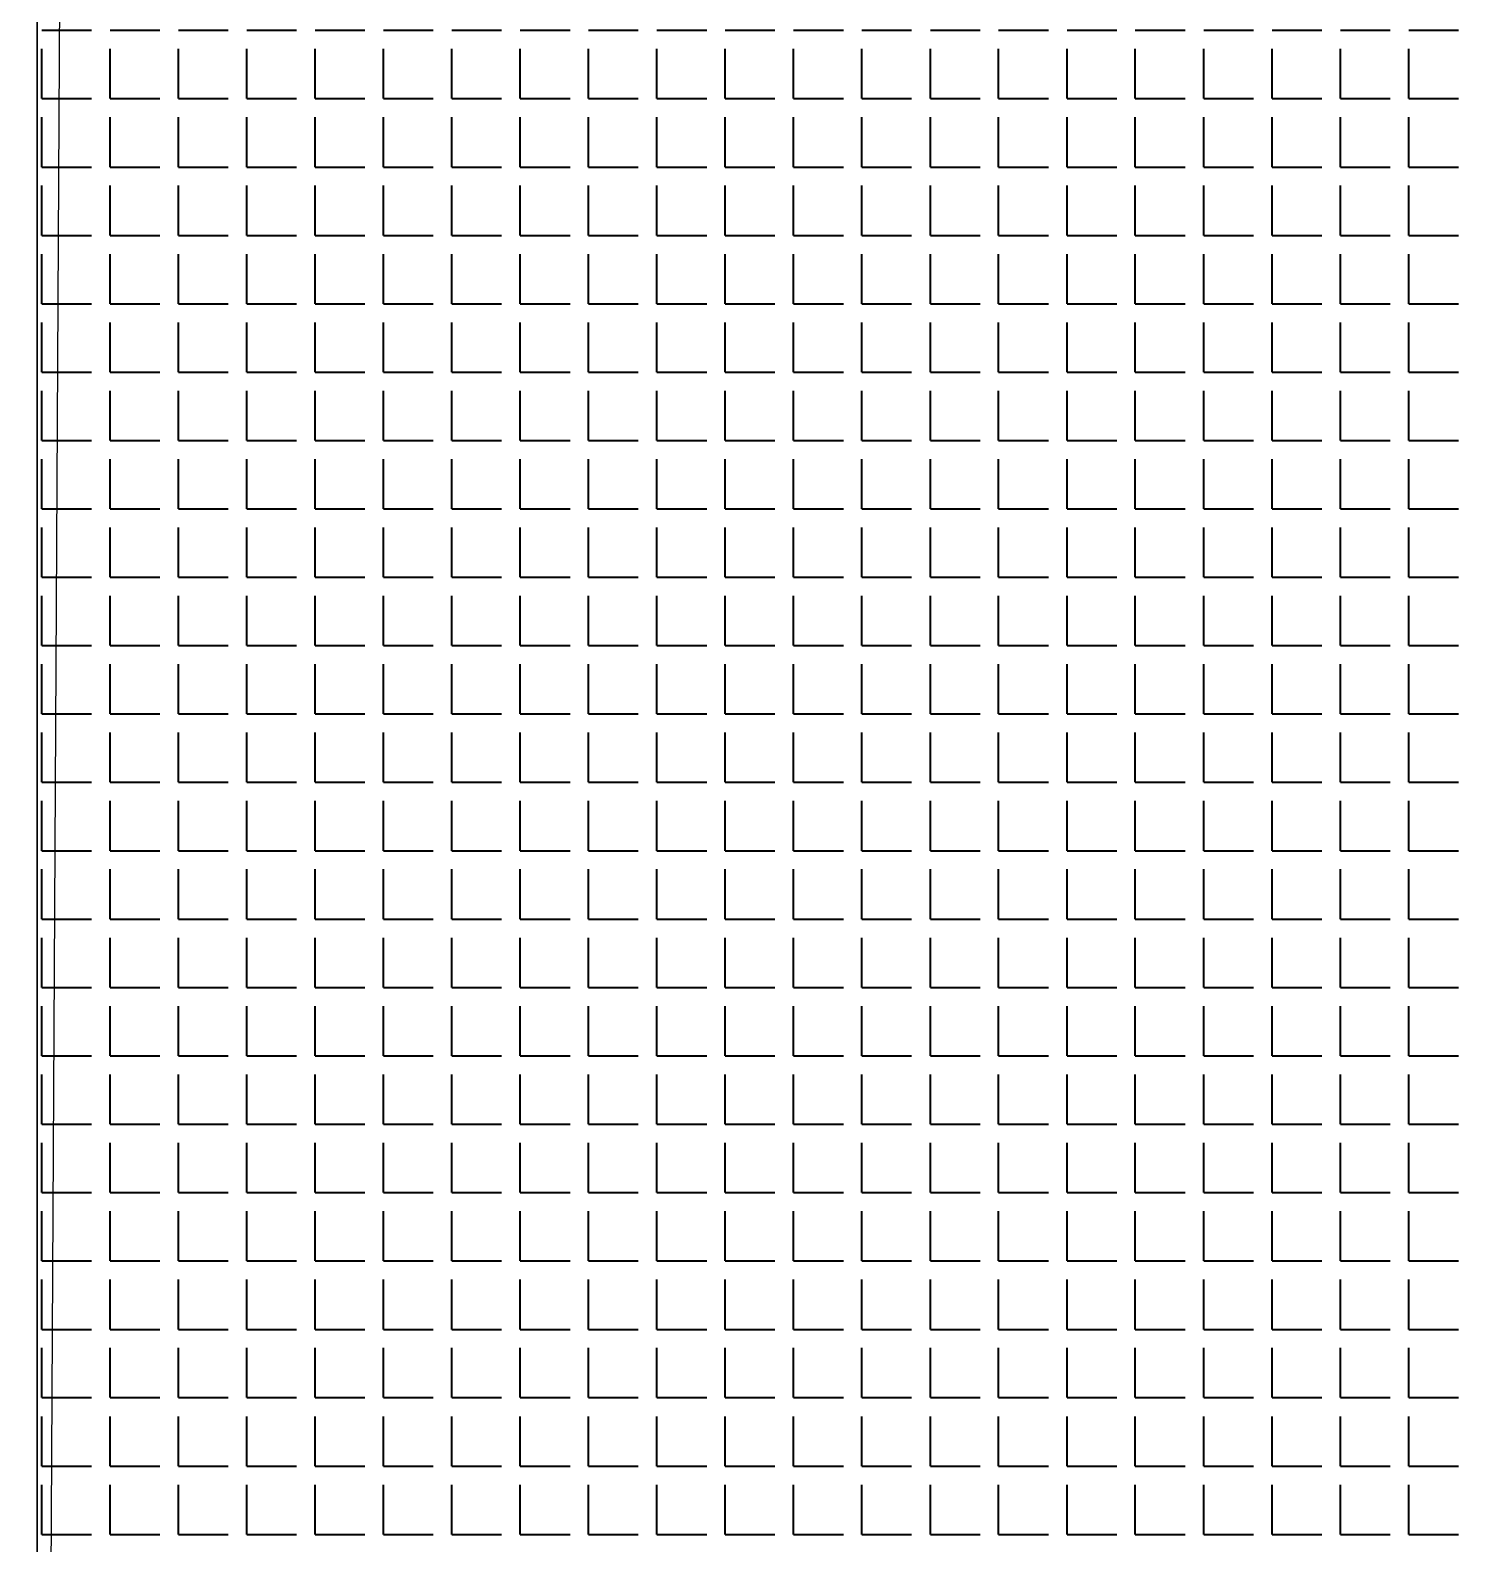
# Model space of a CAD drawing. Header units: millimetres. Extents: x 895788 to 1136524, y -21936 to 400945.
# Drawn here: x 929119.49 to 929136.81, y 271162.13 to 271180.36 of the extents above; entities that cross this region are included whole.
import ezdxf

# ---------------------------------------------------------------- set-up
doc = ezdxf.new("R2010")
doc.units = ezdxf.units.MM
doc.layers.add('GRANIT', color=10, linetype='Continuous', lineweight=30)

msp = doc.modelspace()

# ---------------------------------------------------------------- linework, layer by layer
msp.add_line((929119.576, 271130.535), (929145.387, 275905.148))
at = {"lineweight": 30}
msp.add_line((929119.576, 270878.454), (929119.576, 271403.271), dxfattribs=at)
at = {"layer": 'GRANIT', "color": 0, "linetype": 'Continuous', "lineweight": 40}
for p, q in [((929119.631, 271180.358), (929120.23, 271180.358)), ((929120.455, 271180.358), (929121.053, 271180.358)), ((929121.278, 271180.358), (929121.877, 271180.358)), ((929122.102, 271180.358), (929122.701, 271180.358)), ((929122.925, 271180.358), (929123.524, 271180.358)), ((929123.749, 271180.358), (929124.348, 271180.358)), ((929124.572, 271180.358), (929125.171, 271180.358)), ((929125.396, 271180.358), (929125.995, 271180.358)), ((929126.219, 271180.358), (929126.818, 271180.358)), ((929127.043, 271180.358), (929127.642, 271180.358)), ((929127.866, 271180.358), (929128.465, 271180.358)), ((929128.69, 271180.358), (929129.289, 271180.358)), ((929129.513, 271180.358), (929130.112, 271180.358)), ((929130.337, 271180.358), (929130.936, 271180.358)), ((929131.16, 271180.358), (929131.759, 271180.358)), ((929131.984, 271180.358), (929132.583, 271180.358)), ((929132.807, 271180.358), (929133.406, 271180.358)), ((929133.631, 271180.358), (929134.23, 271180.358)), ((929134.455, 271180.358), (929135.053, 271180.358)), ((929135.278, 271180.358), (929135.877, 271180.358)), ((929136.102, 271180.358), (929136.701, 271180.358)), ((929119.631, 271179.534), (929119.631, 271180.133)), ((929120.455, 271179.534), (929120.455, 271180.133)), ((929121.278, 271179.534), (929121.278, 271180.133)), ((929122.102, 271179.534), (929122.102, 271180.133)), ((929122.925, 271179.534), (929122.925, 271180.133)), ((929123.749, 271179.534), (929123.749, 271180.133)), ((929124.572, 271179.534), (929124.572, 271180.133)), ((929125.396, 271179.534), (929125.396, 271180.133)), ((929126.219, 271179.534), (929126.219, 271180.133)), ((929127.043, 271179.534), (929127.043, 271180.133)), ((929127.866, 271179.534), (929127.866, 271180.133)), ((929128.69, 271179.534), (929128.69, 271180.133)), ((929129.513, 271179.534), (929129.513, 271180.133)), ((929130.337, 271179.534), (929130.337, 271180.133)), ((929131.16, 271179.534), (929131.16, 271180.133)), ((929131.984, 271179.534), (929131.984, 271180.133)), ((929132.807, 271179.534), (929132.807, 271180.133)), ((929133.631, 271179.534), (929133.631, 271180.133)), ((929134.455, 271179.534), (929134.455, 271180.133)), ((929135.278, 271179.534), (929135.278, 271180.133)), ((929136.102, 271179.534), (929136.102, 271180.133)), ((929119.631, 271179.534), (929120.23, 271179.534)), ((929120.455, 271179.534), (929121.053, 271179.534)), ((929121.278, 271179.534), (929121.877, 271179.534)), ((929122.102, 271179.534), (929122.701, 271179.534)), ((929122.925, 271179.534), (929123.524, 271179.534)), ((929123.749, 271179.534), (929124.348, 271179.534)), ((929124.572, 271179.534), (929125.171, 271179.534)), ((929125.396, 271179.534), (929125.995, 271179.534)), ((929126.219, 271179.534), (929126.818, 271179.534)), ((929127.043, 271179.534), (929127.642, 271179.534)), ((929127.866, 271179.534), (929128.465, 271179.534)), ((929128.69, 271179.534), (929129.289, 271179.534)), ((929129.513, 271179.534), (929130.112, 271179.534)), ((929130.337, 271179.534), (929130.936, 271179.534)), ((929131.16, 271179.534), (929131.759, 271179.534)), ((929131.984, 271179.534), (929132.583, 271179.534)), ((929132.807, 271179.534), (929133.406, 271179.534)), ((929133.631, 271179.534), (929134.23, 271179.534)), ((929134.455, 271179.534), (929135.053, 271179.534)), ((929135.278, 271179.534), (929135.877, 271179.534)), ((929136.102, 271179.534), (929136.701, 271179.534)), ((929119.631, 271178.71), (929119.631, 271179.309)), ((929120.455, 271178.71), (929120.455, 271179.309)), ((929121.278, 271178.71), (929121.278, 271179.309)), ((929122.102, 271178.71), (929122.102, 271179.309)), ((929122.925, 271178.71), (929122.925, 271179.309)), ((929123.749, 271178.71), (929123.749, 271179.309)), ((929124.572, 271178.71), (929124.572, 271179.309)), ((929125.396, 271178.71), (929125.396, 271179.309)), ((929126.219, 271178.71), (929126.219, 271179.309)), ((929127.043, 271178.71), (929127.043, 271179.309)), ((929127.866, 271178.71), (929127.866, 271179.309)), ((929128.69, 271178.71), (929128.69, 271179.309)), ((929129.513, 271178.71), (929129.513, 271179.309)), ((929130.337, 271178.71), (929130.337, 271179.309)), ((929131.16, 271178.71), (929131.16, 271179.309)), ((929131.984, 271178.71), (929131.984, 271179.309)), ((929132.807, 271178.71), (929132.807, 271179.309)), ((929133.631, 271178.71), (929133.631, 271179.309)), ((929134.455, 271178.71), (929134.455, 271179.309)), ((929135.278, 271178.71), (929135.278, 271179.309)), ((929136.102, 271178.71), (929136.102, 271179.309)), ((929119.631, 271178.71), (929120.23, 271178.71)), ((929120.455, 271178.71), (929121.053, 271178.71)), ((929121.278, 271178.71), (929121.877, 271178.71)), ((929122.102, 271178.71), (929122.701, 271178.71)), ((929122.925, 271178.71), (929123.524, 271178.71)), ((929123.749, 271178.71), (929124.348, 271178.71)), ((929124.572, 271178.71), (929125.171, 271178.71)), ((929125.396, 271178.71), (929125.995, 271178.71)), ((929126.219, 271178.71), (929126.818, 271178.71)), ((929127.043, 271178.71), (929127.642, 271178.71)), ((929127.866, 271178.71), (929128.465, 271178.71)), ((929128.69, 271178.71), (929129.289, 271178.71)), ((929129.513, 271178.71), (929130.112, 271178.71)), ((929130.337, 271178.71), (929130.936, 271178.71)), ((929131.16, 271178.71), (929131.759, 271178.71)), ((929131.984, 271178.71), (929132.583, 271178.71)), ((929132.807, 271178.71), (929133.406, 271178.71)), ((929133.631, 271178.71), (929134.23, 271178.71)), ((929134.455, 271178.71), (929135.053, 271178.71)), ((929135.278, 271178.71), (929135.877, 271178.71)), ((929136.102, 271178.71), (929136.701, 271178.71)), ((929119.631, 271177.887), (929119.631, 271178.486)), ((929120.455, 271177.887), (929120.455, 271178.486)), ((929121.278, 271177.887), (929121.278, 271178.486)), ((929122.102, 271177.887), (929122.102, 271178.486)), ((929122.925, 271177.887), (929122.925, 271178.486)), ((929123.749, 271177.887), (929123.749, 271178.486)), ((929124.572, 271177.887), (929124.572, 271178.486)), ((929125.396, 271177.887), (929125.396, 271178.486)), ((929126.219, 271177.887), (929126.219, 271178.486)), ((929127.043, 271177.887), (929127.043, 271178.486)), ((929127.866, 271177.887), (929127.866, 271178.486)), ((929128.69, 271177.887), (929128.69, 271178.486)), ((929129.513, 271177.887), (929129.513, 271178.486)), ((929130.337, 271177.887), (929130.337, 271178.486)), ((929131.16, 271177.887), (929131.16, 271178.486)), ((929131.984, 271177.887), (929131.984, 271178.486)), ((929132.807, 271177.887), (929132.807, 271178.486)), ((929133.631, 271177.887), (929133.631, 271178.486)), ((929134.455, 271177.887), (929134.455, 271178.486)), ((929135.278, 271177.887), (929135.278, 271178.486)), ((929136.102, 271177.887), (929136.102, 271178.486)), ((929119.631, 271177.887), (929120.23, 271177.887)), ((929120.455, 271177.887), (929121.053, 271177.887)), ((929121.278, 271177.887), (929121.877, 271177.887)), ((929122.102, 271177.887), (929122.701, 271177.887)), ((929122.925, 271177.887), (929123.524, 271177.887)), ((929123.749, 271177.887), (929124.348, 271177.887)), ((929124.572, 271177.887), (929125.171, 271177.887)), ((929125.396, 271177.887), (929125.995, 271177.887)), ((929126.219, 271177.887), (929126.818, 271177.887)), ((929127.043, 271177.887), (929127.642, 271177.887)), ((929127.866, 271177.887), (929128.465, 271177.887)), ((929128.69, 271177.887), (929129.289, 271177.887)), ((929129.513, 271177.887), (929130.112, 271177.887)), ((929130.337, 271177.887), (929130.936, 271177.887)), ((929131.16, 271177.887), (929131.759, 271177.887)), ((929131.984, 271177.887), (929132.583, 271177.887)), ((929132.807, 271177.887), (929133.406, 271177.887)), ((929133.631, 271177.887), (929134.23, 271177.887)), ((929134.455, 271177.887), (929135.053, 271177.887)), ((929135.278, 271177.887), (929135.877, 271177.887)), ((929136.102, 271177.887), (929136.701, 271177.887)), ((929119.631, 271177.063), (929119.631, 271177.662)), ((929120.455, 271177.063), (929120.455, 271177.662)), ((929121.278, 271177.063), (929121.278, 271177.662)), ((929122.102, 271177.063), (929122.102, 271177.662)), ((929122.925, 271177.063), (929122.925, 271177.662)), ((929123.749, 271177.063), (929123.749, 271177.662)), ((929124.572, 271177.063), (929124.572, 271177.662)), ((929125.396, 271177.063), (929125.396, 271177.662)), ((929126.219, 271177.063), (929126.219, 271177.662)), ((929127.043, 271177.063), (929127.043, 271177.662)), ((929127.866, 271177.063), (929127.866, 271177.662)), ((929128.69, 271177.063), (929128.69, 271177.662)), ((929129.513, 271177.063), (929129.513, 271177.662)), ((929130.337, 271177.063), (929130.337, 271177.662)), ((929131.16, 271177.063), (929131.16, 271177.662)), ((929131.984, 271177.063), (929131.984, 271177.662)), ((929132.807, 271177.063), (929132.807, 271177.662)), ((929133.631, 271177.063), (929133.631, 271177.662)), ((929134.455, 271177.063), (929134.455, 271177.662)), ((929135.278, 271177.063), (929135.278, 271177.662)), ((929136.102, 271177.063), (929136.102, 271177.662)), ((929119.631, 271177.063), (929120.23, 271177.063)), ((929120.455, 271177.063), (929121.053, 271177.063)), ((929121.278, 271177.063), (929121.877, 271177.063)), ((929122.102, 271177.063), (929122.701, 271177.063)), ((929122.925, 271177.063), (929123.524, 271177.063)), ((929123.749, 271177.063), (929124.348, 271177.063)), ((929124.572, 271177.063), (929125.171, 271177.063)), ((929125.396, 271177.063), (929125.995, 271177.063)), ((929126.219, 271177.063), (929126.818, 271177.063)), ((929127.043, 271177.063), (929127.642, 271177.063)), ((929127.866, 271177.063), (929128.465, 271177.063)), ((929128.69, 271177.063), (929129.289, 271177.063)), ((929129.513, 271177.063), (929130.112, 271177.063)), ((929130.337, 271177.063), (929130.936, 271177.063)), ((929131.16, 271177.063), (929131.759, 271177.063)), ((929131.984, 271177.063), (929132.583, 271177.063)), ((929132.807, 271177.063), (929133.406, 271177.063)), ((929133.631, 271177.063), (929134.23, 271177.063)), ((929134.455, 271177.063), (929135.053, 271177.063)), ((929135.278, 271177.063), (929135.877, 271177.063)), ((929136.102, 271177.063), (929136.701, 271177.063)), ((929119.631, 271176.24), (929119.631, 271176.839)), ((929120.455, 271176.24), (929120.455, 271176.839)), ((929121.278, 271176.24), (929121.278, 271176.839)), ((929122.102, 271176.24), (929122.102, 271176.839)), ((929122.925, 271176.24), (929122.925, 271176.839)), ((929123.749, 271176.24), (929123.749, 271176.839)), ((929124.572, 271176.24), (929124.572, 271176.839)), ((929125.396, 271176.24), (929125.396, 271176.839)), ((929126.219, 271176.24), (929126.219, 271176.839)), ((929127.043, 271176.24), (929127.043, 271176.839)), ((929127.866, 271176.24), (929127.866, 271176.839)), ((929128.69, 271176.24), (929128.69, 271176.839)), ((929129.513, 271176.24), (929129.513, 271176.839)), ((929130.337, 271176.24), (929130.337, 271176.839)), ((929131.16, 271176.24), (929131.16, 271176.839)), ((929131.984, 271176.24), (929131.984, 271176.839)), ((929132.807, 271176.24), (929132.807, 271176.839)), ((929133.631, 271176.24), (929133.631, 271176.839)), ((929134.455, 271176.24), (929134.455, 271176.839)), ((929135.278, 271176.24), (929135.278, 271176.839)), ((929136.102, 271176.24), (929136.102, 271176.839)), ((929119.631, 271176.24), (929120.23, 271176.24)), ((929120.455, 271176.24), (929121.053, 271176.24)), ((929121.278, 271176.24), (929121.877, 271176.24)), ((929122.102, 271176.24), (929122.701, 271176.24)), ((929122.925, 271176.24), (929123.524, 271176.24)), ((929123.749, 271176.24), (929124.348, 271176.24)), ((929124.572, 271176.24), (929125.171, 271176.24)), ((929125.396, 271176.24), (929125.995, 271176.24)), ((929126.219, 271176.24), (929126.818, 271176.24)), ((929127.043, 271176.24), (929127.642, 271176.24)), ((929127.866, 271176.24), (929128.465, 271176.24)), ((929128.69, 271176.24), (929129.289, 271176.24)), ((929129.513, 271176.24), (929130.112, 271176.24)), ((929130.337, 271176.24), (929130.936, 271176.24)), ((929131.16, 271176.24), (929131.759, 271176.24)), ((929131.984, 271176.24), (929132.583, 271176.24)), ((929132.807, 271176.24), (929133.406, 271176.24)), ((929133.631, 271176.24), (929134.23, 271176.24)), ((929134.455, 271176.24), (929135.053, 271176.24)), ((929135.278, 271176.24), (929135.877, 271176.24)), ((929136.102, 271176.24), (929136.701, 271176.24)), ((929119.631, 271175.416), (929119.631, 271176.015)), ((929120.455, 271175.416), (929120.455, 271176.015)), ((929121.278, 271175.416), (929121.278, 271176.015)), ((929122.102, 271175.416), (929122.102, 271176.015)), ((929122.925, 271175.416), (929122.925, 271176.015)), ((929123.749, 271175.416), (929123.749, 271176.015)), ((929124.572, 271175.416), (929124.572, 271176.015)), ((929125.396, 271175.416), (929125.396, 271176.015)), ((929126.219, 271175.416), (929126.219, 271176.015)), ((929127.043, 271175.416), (929127.043, 271176.015)), ((929127.866, 271175.416), (929127.866, 271176.015)), ((929128.69, 271175.416), (929128.69, 271176.015)), ((929129.513, 271175.416), (929129.513, 271176.015)), ((929130.337, 271175.416), (929130.337, 271176.015)), ((929131.16, 271175.416), (929131.16, 271176.015)), ((929131.984, 271175.416), (929131.984, 271176.015)), ((929132.807, 271175.416), (929132.807, 271176.015)), ((929133.631, 271175.416), (929133.631, 271176.015)), ((929134.455, 271175.416), (929134.455, 271176.015)), ((929135.278, 271175.416), (929135.278, 271176.015)), ((929136.102, 271175.416), (929136.102, 271176.015)), ((929119.631, 271175.416), (929120.23, 271175.416)), ((929120.455, 271175.416), (929121.053, 271175.416)), ((929121.278, 271175.416), (929121.877, 271175.416)), ((929122.102, 271175.416), (929122.701, 271175.416)), ((929122.925, 271175.416), (929123.524, 271175.416)), ((929123.749, 271175.416), (929124.348, 271175.416)), ((929124.572, 271175.416), (929125.171, 271175.416)), ((929125.396, 271175.416), (929125.995, 271175.416)), ((929126.219, 271175.416), (929126.818, 271175.416)), ((929127.043, 271175.416), (929127.642, 271175.416)), ((929127.866, 271175.416), (929128.465, 271175.416)), ((929128.69, 271175.416), (929129.289, 271175.416)), ((929129.513, 271175.416), (929130.112, 271175.416)), ((929130.337, 271175.416), (929130.936, 271175.416)), ((929131.16, 271175.416), (929131.759, 271175.416)), ((929131.984, 271175.416), (929132.583, 271175.416)), ((929132.807, 271175.416), (929133.406, 271175.416)), ((929133.631, 271175.416), (929134.23, 271175.416)), ((929134.455, 271175.416), (929135.053, 271175.416)), ((929135.278, 271175.416), (929135.877, 271175.416)), ((929136.102, 271175.416), (929136.701, 271175.416)), ((929119.631, 271174.593), (929119.631, 271175.192)), ((929120.455, 271174.593), (929120.455, 271175.192)), ((929121.278, 271174.593), (929121.278, 271175.192)), ((929122.102, 271174.593), (929122.102, 271175.192)), ((929122.925, 271174.593), (929122.925, 271175.192)), ((929123.749, 271174.593), (929123.749, 271175.192)), ((929124.572, 271174.593), (929124.572, 271175.192)), ((929125.396, 271174.593), (929125.396, 271175.192)), ((929126.219, 271174.593), (929126.219, 271175.192)), ((929127.043, 271174.593), (929127.043, 271175.192)), ((929127.866, 271174.593), (929127.866, 271175.192)), ((929128.69, 271174.593), (929128.69, 271175.192)), ((929129.513, 271174.593), (929129.513, 271175.192)), ((929130.337, 271174.593), (929130.337, 271175.192)), ((929131.16, 271174.593), (929131.16, 271175.192)), ((929131.984, 271174.593), (929131.984, 271175.192)), ((929132.807, 271174.593), (929132.807, 271175.192)), ((929133.631, 271174.593), (929133.631, 271175.192)), ((929134.455, 271174.593), (929134.455, 271175.192)), ((929135.278, 271174.593), (929135.278, 271175.192)), ((929136.102, 271174.593), (929136.102, 271175.192)), ((929119.631, 271174.593), (929120.23, 271174.593)), ((929120.455, 271174.593), (929121.053, 271174.593)), ((929121.278, 271174.593), (929121.877, 271174.593)), ((929122.102, 271174.593), (929122.701, 271174.593)), ((929122.925, 271174.593), (929123.524, 271174.593)), ((929123.749, 271174.593), (929124.348, 271174.593)), ((929124.572, 271174.593), (929125.171, 271174.593)), ((929125.396, 271174.593), (929125.995, 271174.593)), ((929126.219, 271174.593), (929126.818, 271174.593)), ((929127.043, 271174.593), (929127.642, 271174.593)), ((929127.866, 271174.593), (929128.465, 271174.593)), ((929128.69, 271174.593), (929129.289, 271174.593)), ((929129.513, 271174.593), (929130.112, 271174.593)), ((929130.337, 271174.593), (929130.936, 271174.593)), ((929131.16, 271174.593), (929131.759, 271174.593)), ((929131.984, 271174.593), (929132.583, 271174.593)), ((929132.807, 271174.593), (929133.406, 271174.593)), ((929133.631, 271174.593), (929134.23, 271174.593)), ((929134.455, 271174.593), (929135.053, 271174.593)), ((929135.278, 271174.593), (929135.877, 271174.593)), ((929136.102, 271174.593), (929136.701, 271174.593)), ((929119.631, 271173.769), (929119.631, 271174.368)), ((929120.455, 271173.769), (929120.455, 271174.368)), ((929121.278, 271173.769), (929121.278, 271174.368)), ((929122.102, 271173.769), (929122.102, 271174.368)), ((929122.925, 271173.769), (929122.925, 271174.368)), ((929123.749, 271173.769), (929123.749, 271174.368)), ((929124.572, 271173.769), (929124.572, 271174.368)), ((929125.396, 271173.769), (929125.396, 271174.368)), ((929126.219, 271173.769), (929126.219, 271174.368)), ((929127.043, 271173.769), (929127.043, 271174.368)), ((929127.866, 271173.769), (929127.866, 271174.368)), ((929128.69, 271173.769), (929128.69, 271174.368)), ((929129.513, 271173.769), (929129.513, 271174.368)), ((929130.337, 271173.769), (929130.337, 271174.368)), ((929131.16, 271173.769), (929131.16, 271174.368)), ((929131.984, 271173.769), (929131.984, 271174.368)), ((929132.807, 271173.769), (929132.807, 271174.368)), ((929133.631, 271173.769), (929133.631, 271174.368)), ((929134.455, 271173.769), (929134.455, 271174.368)), ((929135.278, 271173.769), (929135.278, 271174.368)), ((929136.102, 271173.769), (929136.102, 271174.368)), ((929119.631, 271173.769), (929120.23, 271173.769)), ((929120.455, 271173.769), (929121.053, 271173.769)), ((929121.278, 271173.769), (929121.877, 271173.769)), ((929122.102, 271173.769), (929122.701, 271173.769)), ((929122.925, 271173.769), (929123.524, 271173.769)), ((929123.749, 271173.769), (929124.348, 271173.769)), ((929124.572, 271173.769), (929125.171, 271173.769)), ((929125.396, 271173.769), (929125.995, 271173.769)), ((929126.219, 271173.769), (929126.818, 271173.769)), ((929127.043, 271173.769), (929127.642, 271173.769)), ((929127.866, 271173.769), (929128.465, 271173.769)), ((929128.69, 271173.769), (929129.289, 271173.769)), ((929129.513, 271173.769), (929130.112, 271173.769)), ((929130.337, 271173.769), (929130.936, 271173.769)), ((929131.16, 271173.769), (929131.759, 271173.769)), ((929131.984, 271173.769), (929132.583, 271173.769)), ((929132.807, 271173.769), (929133.406, 271173.769)), ((929133.631, 271173.769), (929134.23, 271173.769)), ((929134.455, 271173.769), (929135.053, 271173.769)), ((929135.278, 271173.769), (929135.877, 271173.769)), ((929136.102, 271173.769), (929136.701, 271173.769)), ((929119.631, 271172.946), (929119.631, 271173.545)), ((929120.455, 271172.946), (929120.455, 271173.545)), ((929121.278, 271172.946), (929121.278, 271173.545)), ((929122.102, 271172.946), (929122.102, 271173.545)), ((929122.925, 271172.946), (929122.925, 271173.545)), ((929123.749, 271172.946), (929123.749, 271173.545)), ((929124.572, 271172.946), (929124.572, 271173.545)), ((929125.396, 271172.946), (929125.396, 271173.545)), ((929126.219, 271172.946), (929126.219, 271173.545)), ((929127.043, 271172.946), (929127.043, 271173.545)), ((929127.866, 271172.946), (929127.866, 271173.545)), ((929128.69, 271172.946), (929128.69, 271173.545)), ((929129.513, 271172.946), (929129.513, 271173.545)), ((929130.337, 271172.946), (929130.337, 271173.545)), ((929131.16, 271172.946), (929131.16, 271173.545)), ((929131.984, 271172.946), (929131.984, 271173.545)), ((929132.807, 271172.946), (929132.807, 271173.545)), ((929133.631, 271172.946), (929133.631, 271173.545)), ((929134.455, 271172.946), (929134.455, 271173.545)), ((929135.278, 271172.946), (929135.278, 271173.545)), ((929136.102, 271172.946), (929136.102, 271173.545)), ((929119.631, 271172.946), (929120.23, 271172.946)), ((929120.455, 271172.946), (929121.053, 271172.946)), ((929121.278, 271172.946), (929121.877, 271172.946)), ((929122.102, 271172.946), (929122.701, 271172.946)), ((929122.925, 271172.946), (929123.524, 271172.946)), ((929123.749, 271172.946), (929124.348, 271172.946)), ((929124.572, 271172.946), (929125.171, 271172.946)), ((929125.396, 271172.946), (929125.995, 271172.946)), ((929126.219, 271172.946), (929126.818, 271172.946)), ((929127.043, 271172.946), (929127.642, 271172.946)), ((929127.866, 271172.946), (929128.465, 271172.946)), ((929128.69, 271172.946), (929129.289, 271172.946)), ((929129.513, 271172.946), (929130.112, 271172.946)), ((929130.337, 271172.946), (929130.936, 271172.946)), ((929131.16, 271172.946), (929131.759, 271172.946)), ((929131.984, 271172.946), (929132.583, 271172.946)), ((929132.807, 271172.946), (929133.406, 271172.946)), ((929133.631, 271172.946), (929134.23, 271172.946)), ((929134.455, 271172.946), (929135.053, 271172.946)), ((929135.278, 271172.946), (929135.877, 271172.946)), ((929136.102, 271172.946), (929136.701, 271172.946)), ((929119.631, 271172.122), (929119.631, 271172.721)), ((929120.455, 271172.122), (929120.455, 271172.721)), ((929121.278, 271172.122), (929121.278, 271172.721)), ((929122.102, 271172.122), (929122.102, 271172.721)), ((929122.925, 271172.122), (929122.925, 271172.721)), ((929123.749, 271172.122), (929123.749, 271172.721)), ((929124.572, 271172.122), (929124.572, 271172.721)), ((929125.396, 271172.122), (929125.396, 271172.721)), ((929126.219, 271172.122), (929126.219, 271172.721)), ((929127.043, 271172.122), (929127.043, 271172.721)), ((929127.866, 271172.122), (929127.866, 271172.721)), ((929128.69, 271172.122), (929128.69, 271172.721)), ((929129.513, 271172.122), (929129.513, 271172.721)), ((929130.337, 271172.122), (929130.337, 271172.721)), ((929131.16, 271172.122), (929131.16, 271172.721)), ((929131.984, 271172.122), (929131.984, 271172.721)), ((929132.807, 271172.122), (929132.807, 271172.721)), ((929133.631, 271172.122), (929133.631, 271172.721)), ((929134.455, 271172.122), (929134.455, 271172.721)), ((929135.278, 271172.122), (929135.278, 271172.721)), ((929136.102, 271172.122), (929136.102, 271172.721)), ((929119.631, 271172.122), (929120.23, 271172.122)), ((929120.455, 271172.122), (929121.053, 271172.122)), ((929121.278, 271172.122), (929121.877, 271172.122)), ((929122.102, 271172.122), (929122.701, 271172.122)), ((929122.925, 271172.122), (929123.524, 271172.122)), ((929123.749, 271172.122), (929124.348, 271172.122)), ((929124.572, 271172.122), (929125.171, 271172.122)), ((929125.396, 271172.122), (929125.995, 271172.122)), ((929126.219, 271172.122), (929126.818, 271172.122)), ((929127.043, 271172.122), (929127.642, 271172.122)), ((929127.866, 271172.122), (929128.465, 271172.122)), ((929128.69, 271172.122), (929129.289, 271172.122)), ((929129.513, 271172.122), (929130.112, 271172.122)), ((929130.337, 271172.122), (929130.936, 271172.122)), ((929131.16, 271172.122), (929131.759, 271172.122)), ((929131.984, 271172.122), (929132.583, 271172.122)), ((929132.807, 271172.122), (929133.406, 271172.122)), ((929133.631, 271172.122), (929134.23, 271172.122)), ((929134.455, 271172.122), (929135.053, 271172.122)), ((929135.278, 271172.122), (929135.877, 271172.122)), ((929136.102, 271172.122), (929136.701, 271172.122)), ((929119.631, 271171.299), (929119.631, 271171.898)), ((929120.455, 271171.299), (929120.455, 271171.898)), ((929121.278, 271171.299), (929121.278, 271171.898)), ((929122.102, 271171.299), (929122.102, 271171.898)), ((929122.925, 271171.299), (929122.925, 271171.898)), ((929123.749, 271171.299), (929123.749, 271171.898)), ((929124.572, 271171.299), (929124.572, 271171.898)), ((929125.396, 271171.299), (929125.396, 271171.898)), ((929126.219, 271171.299), (929126.219, 271171.898)), ((929127.043, 271171.299), (929127.043, 271171.898)), ((929127.866, 271171.299), (929127.866, 271171.898)), ((929128.69, 271171.299), (929128.69, 271171.898)), ((929129.513, 271171.299), (929129.513, 271171.898)), ((929130.337, 271171.299), (929130.337, 271171.898)), ((929131.16, 271171.299), (929131.16, 271171.898)), ((929131.984, 271171.299), (929131.984, 271171.898)), ((929132.807, 271171.299), (929132.807, 271171.898)), ((929133.631, 271171.299), (929133.631, 271171.898)), ((929134.455, 271171.299), (929134.455, 271171.898)), ((929135.278, 271171.299), (929135.278, 271171.898)), ((929136.102, 271171.299), (929136.102, 271171.898)), ((929119.631, 271171.299), (929120.23, 271171.299)), ((929120.455, 271171.299), (929121.053, 271171.299)), ((929121.278, 271171.299), (929121.877, 271171.299)), ((929122.102, 271171.299), (929122.701, 271171.299)), ((929122.925, 271171.299), (929123.524, 271171.299)), ((929123.749, 271171.299), (929124.348, 271171.299)), ((929124.572, 271171.299), (929125.171, 271171.299)), ((929125.396, 271171.299), (929125.995, 271171.299)), ((929126.219, 271171.299), (929126.818, 271171.299)), ((929127.043, 271171.299), (929127.642, 271171.299)), ((929127.866, 271171.299), (929128.465, 271171.299)), ((929128.69, 271171.299), (929129.289, 271171.299)), ((929129.513, 271171.299), (929130.112, 271171.299)), ((929130.337, 271171.299), (929130.936, 271171.299)), ((929131.16, 271171.299), (929131.759, 271171.299)), ((929131.984, 271171.299), (929132.583, 271171.299)), ((929132.807, 271171.299), (929133.406, 271171.299)), ((929133.631, 271171.299), (929134.23, 271171.299)), ((929134.455, 271171.299), (929135.053, 271171.299)), ((929135.278, 271171.299), (929135.877, 271171.299)), ((929136.102, 271171.299), (929136.701, 271171.299)), ((929119.631, 271170.475), (929119.631, 271171.074)), ((929120.455, 271170.475), (929120.455, 271171.074)), ((929121.278, 271170.475), (929121.278, 271171.074)), ((929122.102, 271170.475), (929122.102, 271171.074)), ((929122.925, 271170.475), (929122.925, 271171.074)), ((929123.749, 271170.475), (929123.749, 271171.074)), ((929124.572, 271170.475), (929124.572, 271171.074)), ((929125.396, 271170.475), (929125.396, 271171.074)), ((929126.219, 271170.475), (929126.219, 271171.074)), ((929127.043, 271170.475), (929127.043, 271171.074)), ((929127.866, 271170.475), (929127.866, 271171.074)), ((929128.69, 271170.475), (929128.69, 271171.074)), ((929129.513, 271170.475), (929129.513, 271171.074)), ((929130.337, 271170.475), (929130.337, 271171.074)), ((929131.16, 271170.475), (929131.16, 271171.074)), ((929131.984, 271170.475), (929131.984, 271171.074)), ((929132.807, 271170.475), (929132.807, 271171.074)), ((929133.631, 271170.475), (929133.631, 271171.074)), ((929134.455, 271170.475), (929134.455, 271171.074)), ((929135.278, 271170.475), (929135.278, 271171.074)), ((929136.102, 271170.475), (929136.102, 271171.074)), ((929119.631, 271170.475), (929120.23, 271170.475)), ((929120.455, 271170.475), (929121.053, 271170.475)), ((929121.278, 271170.475), (929121.877, 271170.475)), ((929122.102, 271170.475), (929122.701, 271170.475)), ((929122.925, 271170.475), (929123.524, 271170.475)), ((929123.749, 271170.475), (929124.348, 271170.475)), ((929124.572, 271170.475), (929125.171, 271170.475)), ((929125.396, 271170.475), (929125.995, 271170.475)), ((929126.219, 271170.475), (929126.818, 271170.475)), ((929127.043, 271170.475), (929127.642, 271170.475)), ((929127.866, 271170.475), (929128.465, 271170.475)), ((929128.69, 271170.475), (929129.289, 271170.475)), ((929129.513, 271170.475), (929130.112, 271170.475)), ((929130.337, 271170.475), (929130.936, 271170.475)), ((929131.16, 271170.475), (929131.759, 271170.475)), ((929131.984, 271170.475), (929132.583, 271170.475)), ((929132.807, 271170.475), (929133.406, 271170.475)), ((929133.631, 271170.475), (929134.23, 271170.475)), ((929134.455, 271170.475), (929135.053, 271170.475)), ((929135.278, 271170.475), (929135.877, 271170.475)), ((929136.102, 271170.475), (929136.701, 271170.475)), ((929119.631, 271169.652), (929119.631, 271170.251)), ((929120.455, 271169.652), (929120.455, 271170.251)), ((929121.278, 271169.652), (929121.278, 271170.251)), ((929122.102, 271169.652), (929122.102, 271170.251)), ((929122.925, 271169.652), (929122.925, 271170.251)), ((929123.749, 271169.652), (929123.749, 271170.251)), ((929124.572, 271169.652), (929124.572, 271170.251)), ((929125.396, 271169.652), (929125.396, 271170.251)), ((929126.219, 271169.652), (929126.219, 271170.251)), ((929127.043, 271169.652), (929127.043, 271170.251)), ((929127.866, 271169.652), (929127.866, 271170.251)), ((929128.69, 271169.652), (929128.69, 271170.251)), ((929129.513, 271169.652), (929129.513, 271170.251)), ((929130.337, 271169.652), (929130.337, 271170.251)), ((929131.16, 271169.652), (929131.16, 271170.251)), ((929131.984, 271169.652), (929131.984, 271170.251)), ((929132.807, 271169.652), (929132.807, 271170.251)), ((929133.631, 271169.652), (929133.631, 271170.251)), ((929134.455, 271169.652), (929134.455, 271170.251)), ((929135.278, 271169.652), (929135.278, 271170.251)), ((929136.102, 271169.652), (929136.102, 271170.251)), ((929119.631, 271169.652), (929120.23, 271169.652)), ((929120.455, 271169.652), (929121.053, 271169.652)), ((929121.278, 271169.652), (929121.877, 271169.652)), ((929122.102, 271169.652), (929122.701, 271169.652)), ((929122.925, 271169.652), (929123.524, 271169.652)), ((929123.749, 271169.652), (929124.348, 271169.652)), ((929124.572, 271169.652), (929125.171, 271169.652)), ((929125.396, 271169.652), (929125.995, 271169.652)), ((929126.219, 271169.652), (929126.818, 271169.652)), ((929127.043, 271169.652), (929127.642, 271169.652)), ((929127.866, 271169.652), (929128.465, 271169.652)), ((929128.69, 271169.652), (929129.289, 271169.652)), ((929129.513, 271169.652), (929130.112, 271169.652)), ((929130.337, 271169.652), (929130.936, 271169.652)), ((929131.16, 271169.652), (929131.759, 271169.652)), ((929131.984, 271169.652), (929132.583, 271169.652)), ((929132.807, 271169.652), (929133.406, 271169.652)), ((929133.631, 271169.652), (929134.23, 271169.652)), ((929134.455, 271169.652), (929135.053, 271169.652)), ((929135.278, 271169.652), (929135.877, 271169.652)), ((929136.102, 271169.652), (929136.701, 271169.652)), ((929119.631, 271168.828), (929119.631, 271169.427)), ((929120.455, 271168.828), (929120.455, 271169.427)), ((929121.278, 271168.828), (929121.278, 271169.427)), ((929122.102, 271168.828), (929122.102, 271169.427)), ((929122.925, 271168.828), (929122.925, 271169.427)), ((929123.749, 271168.828), (929123.749, 271169.427)), ((929124.572, 271168.828), (929124.572, 271169.427)), ((929125.396, 271168.828), (929125.396, 271169.427)), ((929126.219, 271168.828), (929126.219, 271169.427)), ((929127.043, 271168.828), (929127.043, 271169.427)), ((929127.866, 271168.828), (929127.866, 271169.427)), ((929128.69, 271168.828), (929128.69, 271169.427)), ((929129.513, 271168.828), (929129.513, 271169.427)), ((929130.337, 271168.828), (929130.337, 271169.427)), ((929131.16, 271168.828), (929131.16, 271169.427)), ((929131.984, 271168.828), (929131.984, 271169.427)), ((929132.807, 271168.828), (929132.807, 271169.427)), ((929133.631, 271168.828), (929133.631, 271169.427)), ((929134.455, 271168.828), (929134.455, 271169.427)), ((929135.278, 271168.828), (929135.278, 271169.427)), ((929136.102, 271168.828), (929136.102, 271169.427)), ((929119.631, 271168.828), (929120.23, 271168.828)), ((929120.455, 271168.828), (929121.053, 271168.828)), ((929121.278, 271168.828), (929121.877, 271168.828)), ((929122.102, 271168.828), (929122.701, 271168.828)), ((929122.925, 271168.828), (929123.524, 271168.828)), ((929123.749, 271168.828), (929124.348, 271168.828)), ((929124.572, 271168.828), (929125.171, 271168.828)), ((929125.396, 271168.828), (929125.995, 271168.828)), ((929126.219, 271168.828), (929126.818, 271168.828)), ((929127.043, 271168.828), (929127.642, 271168.828)), ((929127.866, 271168.828), (929128.465, 271168.828)), ((929128.69, 271168.828), (929129.289, 271168.828)), ((929129.513, 271168.828), (929130.112, 271168.828)), ((929130.337, 271168.828), (929130.936, 271168.828)), ((929131.16, 271168.828), (929131.759, 271168.828)), ((929131.984, 271168.828), (929132.583, 271168.828)), ((929132.807, 271168.828), (929133.406, 271168.828)), ((929133.631, 271168.828), (929134.23, 271168.828)), ((929134.455, 271168.828), (929135.053, 271168.828)), ((929135.278, 271168.828), (929135.877, 271168.828)), ((929136.102, 271168.828), (929136.701, 271168.828)), ((929119.631, 271168.005), (929119.631, 271168.604)), ((929120.455, 271168.005), (929120.455, 271168.604)), ((929121.278, 271168.005), (929121.278, 271168.604)), ((929122.102, 271168.005), (929122.102, 271168.604)), ((929122.925, 271168.005), (929122.925, 271168.604)), ((929123.749, 271168.005), (929123.749, 271168.604)), ((929124.572, 271168.005), (929124.572, 271168.604)), ((929125.396, 271168.005), (929125.396, 271168.604)), ((929126.219, 271168.005), (929126.219, 271168.604)), ((929127.043, 271168.005), (929127.043, 271168.604)), ((929127.866, 271168.005), (929127.866, 271168.604)), ((929128.69, 271168.005), (929128.69, 271168.604)), ((929129.513, 271168.005), (929129.513, 271168.604)), ((929130.337, 271168.005), (929130.337, 271168.604)), ((929131.16, 271168.005), (929131.16, 271168.604)), ((929131.984, 271168.005), (929131.984, 271168.604)), ((929132.807, 271168.005), (929132.807, 271168.604)), ((929133.631, 271168.005), (929133.631, 271168.604)), ((929134.455, 271168.005), (929134.455, 271168.604)), ((929135.278, 271168.005), (929135.278, 271168.604)), ((929136.102, 271168.005), (929136.102, 271168.604)), ((929119.631, 271168.005), (929120.23, 271168.005)), ((929120.455, 271168.005), (929121.053, 271168.005)), ((929121.278, 271168.005), (929121.877, 271168.005)), ((929122.102, 271168.005), (929122.701, 271168.005)), ((929122.925, 271168.005), (929123.524, 271168.005)), ((929123.749, 271168.005), (929124.348, 271168.005)), ((929124.572, 271168.005), (929125.171, 271168.005)), ((929125.396, 271168.005), (929125.995, 271168.005)), ((929126.219, 271168.005), (929126.818, 271168.005)), ((929127.043, 271168.005), (929127.642, 271168.005)), ((929127.866, 271168.005), (929128.465, 271168.005)), ((929128.69, 271168.005), (929129.289, 271168.005)), ((929129.513, 271168.005), (929130.112, 271168.005)), ((929130.337, 271168.005), (929130.936, 271168.005)), ((929131.16, 271168.005), (929131.759, 271168.005)), ((929131.984, 271168.005), (929132.583, 271168.005)), ((929132.807, 271168.005), (929133.406, 271168.005)), ((929133.631, 271168.005), (929134.23, 271168.005)), ((929134.455, 271168.005), (929135.053, 271168.005)), ((929135.278, 271168.005), (929135.877, 271168.005)), ((929136.102, 271168.005), (929136.701, 271168.005)), ((929119.631, 271167.181), (929119.631, 271167.78)), ((929120.455, 271167.181), (929120.455, 271167.78)), ((929121.278, 271167.181), (929121.278, 271167.78)), ((929122.102, 271167.181), (929122.102, 271167.78)), ((929122.925, 271167.181), (929122.925, 271167.78)), ((929123.749, 271167.181), (929123.749, 271167.78)), ((929124.572, 271167.181), (929124.572, 271167.78)), ((929125.396, 271167.181), (929125.396, 271167.78)), ((929126.219, 271167.181), (929126.219, 271167.78)), ((929127.043, 271167.181), (929127.043, 271167.78)), ((929127.866, 271167.181), (929127.866, 271167.78)), ((929128.69, 271167.181), (929128.69, 271167.78)), ((929129.513, 271167.181), (929129.513, 271167.78)), ((929130.337, 271167.181), (929130.337, 271167.78)), ((929131.16, 271167.181), (929131.16, 271167.78)), ((929131.984, 271167.181), (929131.984, 271167.78)), ((929132.807, 271167.181), (929132.807, 271167.78)), ((929133.631, 271167.181), (929133.631, 271167.78)), ((929134.455, 271167.181), (929134.455, 271167.78)), ((929135.278, 271167.181), (929135.278, 271167.78)), ((929136.102, 271167.181), (929136.102, 271167.78)), ((929119.631, 271167.181), (929120.23, 271167.181)), ((929120.455, 271167.181), (929121.053, 271167.181)), ((929121.278, 271167.181), (929121.877, 271167.181)), ((929122.102, 271167.181), (929122.701, 271167.181)), ((929122.925, 271167.181), (929123.524, 271167.181)), ((929123.749, 271167.181), (929124.348, 271167.181)), ((929124.572, 271167.181), (929125.171, 271167.181)), ((929125.396, 271167.181), (929125.995, 271167.181)), ((929126.219, 271167.181), (929126.818, 271167.181)), ((929127.043, 271167.181), (929127.642, 271167.181)), ((929127.866, 271167.181), (929128.465, 271167.181)), ((929128.69, 271167.181), (929129.289, 271167.181)), ((929129.513, 271167.181), (929130.112, 271167.181)), ((929130.337, 271167.181), (929130.936, 271167.181)), ((929131.16, 271167.181), (929131.759, 271167.181)), ((929131.984, 271167.181), (929132.583, 271167.181)), ((929132.807, 271167.181), (929133.406, 271167.181)), ((929133.631, 271167.181), (929134.23, 271167.181)), ((929134.455, 271167.181), (929135.053, 271167.181)), ((929135.278, 271167.181), (929135.877, 271167.181)), ((929136.102, 271167.181), (929136.701, 271167.181)), ((929119.631, 271166.358), (929119.631, 271166.956)), ((929120.455, 271166.358), (929120.455, 271166.956)), ((929121.278, 271166.358), (929121.278, 271166.956)), ((929122.102, 271166.358), (929122.102, 271166.956)), ((929122.925, 271166.358), (929122.925, 271166.956)), ((929123.749, 271166.358), (929123.749, 271166.956)), ((929124.572, 271166.358), (929124.572, 271166.956)), ((929125.396, 271166.358), (929125.396, 271166.956)), ((929126.219, 271166.358), (929126.219, 271166.956)), ((929127.043, 271166.358), (929127.043, 271166.956)), ((929127.866, 271166.358), (929127.866, 271166.956)), ((929128.69, 271166.358), (929128.69, 271166.956)), ((929129.513, 271166.358), (929129.513, 271166.956)), ((929130.337, 271166.358), (929130.337, 271166.956)), ((929131.16, 271166.358), (929131.16, 271166.956)), ((929131.984, 271166.358), (929131.984, 271166.956)), ((929132.807, 271166.358), (929132.807, 271166.956)), ((929133.631, 271166.358), (929133.631, 271166.956)), ((929134.455, 271166.358), (929134.455, 271166.956)), ((929135.278, 271166.358), (929135.278, 271166.956)), ((929136.102, 271166.358), (929136.102, 271166.956)), ((929119.631, 271166.358), (929120.23, 271166.358)), ((929120.455, 271166.358), (929121.053, 271166.358)), ((929121.278, 271166.358), (929121.877, 271166.358)), ((929122.102, 271166.358), (929122.701, 271166.358)), ((929122.925, 271166.358), (929123.524, 271166.358)), ((929123.749, 271166.358), (929124.348, 271166.358)), ((929124.572, 271166.358), (929125.171, 271166.358)), ((929125.396, 271166.358), (929125.995, 271166.358)), ((929126.219, 271166.358), (929126.818, 271166.358)), ((929127.043, 271166.358), (929127.642, 271166.358)), ((929127.866, 271166.358), (929128.465, 271166.358)), ((929128.69, 271166.358), (929129.289, 271166.358)), ((929129.513, 271166.358), (929130.112, 271166.358)), ((929130.337, 271166.358), (929130.936, 271166.358)), ((929131.16, 271166.358), (929131.759, 271166.358)), ((929131.984, 271166.358), (929132.583, 271166.358)), ((929132.807, 271166.358), (929133.406, 271166.358)), ((929133.631, 271166.358), (929134.23, 271166.358)), ((929134.455, 271166.358), (929135.053, 271166.358)), ((929135.278, 271166.358), (929135.877, 271166.358)), ((929136.102, 271166.358), (929136.701, 271166.358)), ((929119.631, 271165.534), (929119.631, 271166.133)), ((929120.455, 271165.534), (929120.455, 271166.133)), ((929121.278, 271165.534), (929121.278, 271166.133)), ((929122.102, 271165.534), (929122.102, 271166.133)), ((929122.925, 271165.534), (929122.925, 271166.133)), ((929123.749, 271165.534), (929123.749, 271166.133)), ((929124.572, 271165.534), (929124.572, 271166.133)), ((929125.396, 271165.534), (929125.396, 271166.133)), ((929126.219, 271165.534), (929126.219, 271166.133)), ((929127.043, 271165.534), (929127.043, 271166.133)), ((929127.866, 271165.534), (929127.866, 271166.133)), ((929128.69, 271165.534), (929128.69, 271166.133)), ((929129.513, 271165.534), (929129.513, 271166.133)), ((929130.337, 271165.534), (929130.337, 271166.133)), ((929131.16, 271165.534), (929131.16, 271166.133)), ((929131.984, 271165.534), (929131.984, 271166.133)), ((929132.807, 271165.534), (929132.807, 271166.133)), ((929133.631, 271165.534), (929133.631, 271166.133)), ((929134.455, 271165.534), (929134.455, 271166.133)), ((929135.278, 271165.534), (929135.278, 271166.133)), ((929136.102, 271165.534), (929136.102, 271166.133)), ((929119.631, 271165.534), (929120.23, 271165.534)), ((929120.455, 271165.534), (929121.053, 271165.534)), ((929121.278, 271165.534), (929121.877, 271165.534)), ((929122.102, 271165.534), (929122.701, 271165.534)), ((929122.925, 271165.534), (929123.524, 271165.534)), ((929123.749, 271165.534), (929124.348, 271165.534)), ((929124.572, 271165.534), (929125.171, 271165.534)), ((929125.396, 271165.534), (929125.995, 271165.534)), ((929126.219, 271165.534), (929126.818, 271165.534)), ((929127.043, 271165.534), (929127.642, 271165.534)), ((929127.866, 271165.534), (929128.465, 271165.534)), ((929128.69, 271165.534), (929129.289, 271165.534)), ((929129.513, 271165.534), (929130.112, 271165.534)), ((929130.337, 271165.534), (929130.936, 271165.534)), ((929131.16, 271165.534), (929131.759, 271165.534)), ((929131.984, 271165.534), (929132.583, 271165.534)), ((929132.807, 271165.534), (929133.406, 271165.534)), ((929133.631, 271165.534), (929134.23, 271165.534)), ((929134.455, 271165.534), (929135.053, 271165.534)), ((929135.278, 271165.534), (929135.877, 271165.534)), ((929136.102, 271165.534), (929136.701, 271165.534)), ((929119.631, 271164.71), (929119.631, 271165.309)), ((929120.455, 271164.71), (929120.455, 271165.309)), ((929121.278, 271164.71), (929121.278, 271165.309)), ((929122.102, 271164.71), (929122.102, 271165.309)), ((929122.925, 271164.71), (929122.925, 271165.309)), ((929123.749, 271164.71), (929123.749, 271165.309)), ((929124.572, 271164.71), (929124.572, 271165.309)), ((929125.396, 271164.71), (929125.396, 271165.309)), ((929126.219, 271164.71), (929126.219, 271165.309)), ((929127.043, 271164.71), (929127.043, 271165.309)), ((929127.866, 271164.71), (929127.866, 271165.309)), ((929128.69, 271164.71), (929128.69, 271165.309)), ((929129.513, 271164.71), (929129.513, 271165.309)), ((929130.337, 271164.71), (929130.337, 271165.309)), ((929131.16, 271164.71), (929131.16, 271165.309)), ((929131.984, 271164.71), (929131.984, 271165.309)), ((929132.807, 271164.71), (929132.807, 271165.309)), ((929133.631, 271164.71), (929133.631, 271165.309)), ((929134.455, 271164.71), (929134.455, 271165.309)), ((929135.278, 271164.71), (929135.278, 271165.309)), ((929136.102, 271164.71), (929136.102, 271165.309)), ((929119.631, 271164.71), (929120.23, 271164.71)), ((929120.455, 271164.71), (929121.053, 271164.71)), ((929121.278, 271164.71), (929121.877, 271164.71)), ((929122.102, 271164.71), (929122.701, 271164.71)), ((929122.925, 271164.71), (929123.524, 271164.71)), ((929123.749, 271164.71), (929124.348, 271164.71)), ((929124.572, 271164.71), (929125.171, 271164.71)), ((929125.396, 271164.71), (929125.995, 271164.71)), ((929126.219, 271164.71), (929126.818, 271164.71)), ((929127.043, 271164.71), (929127.642, 271164.71)), ((929127.866, 271164.71), (929128.465, 271164.71)), ((929128.69, 271164.71), (929129.289, 271164.71)), ((929129.513, 271164.71), (929130.112, 271164.71)), ((929130.337, 271164.71), (929130.936, 271164.71)), ((929131.16, 271164.71), (929131.759, 271164.71)), ((929131.984, 271164.71), (929132.583, 271164.71)), ((929132.807, 271164.71), (929133.406, 271164.71)), ((929133.631, 271164.71), (929134.23, 271164.71)), ((929134.455, 271164.71), (929135.053, 271164.71)), ((929135.278, 271164.71), (929135.877, 271164.71)), ((929136.102, 271164.71), (929136.701, 271164.71)), ((929119.631, 271163.887), (929119.631, 271164.486)), ((929120.455, 271163.887), (929120.455, 271164.486)), ((929121.278, 271163.887), (929121.278, 271164.486)), ((929122.102, 271163.887), (929122.102, 271164.486)), ((929122.925, 271163.887), (929122.925, 271164.486)), ((929123.749, 271163.887), (929123.749, 271164.486)), ((929124.572, 271163.887), (929124.572, 271164.486)), ((929125.396, 271163.887), (929125.396, 271164.486)), ((929126.219, 271163.887), (929126.219, 271164.486)), ((929127.043, 271163.887), (929127.043, 271164.486)), ((929127.866, 271163.887), (929127.866, 271164.486)), ((929128.69, 271163.887), (929128.69, 271164.486)), ((929129.513, 271163.887), (929129.513, 271164.486)), ((929130.337, 271163.887), (929130.337, 271164.486)), ((929131.16, 271163.887), (929131.16, 271164.486)), ((929131.984, 271163.887), (929131.984, 271164.486)), ((929132.807, 271163.887), (929132.807, 271164.486)), ((929133.631, 271163.887), (929133.631, 271164.486)), ((929134.455, 271163.887), (929134.455, 271164.486)), ((929135.278, 271163.887), (929135.278, 271164.486)), ((929136.102, 271163.887), (929136.102, 271164.486)), ((929119.631, 271163.887), (929120.23, 271163.887)), ((929120.455, 271163.887), (929121.053, 271163.887)), ((929121.278, 271163.887), (929121.877, 271163.887)), ((929122.102, 271163.887), (929122.701, 271163.887)), ((929122.925, 271163.887), (929123.524, 271163.887)), ((929123.749, 271163.887), (929124.348, 271163.887)), ((929124.572, 271163.887), (929125.171, 271163.887)), ((929125.396, 271163.887), (929125.995, 271163.887)), ((929126.219, 271163.887), (929126.818, 271163.887)), ((929127.043, 271163.887), (929127.642, 271163.887)), ((929127.866, 271163.887), (929128.465, 271163.887)), ((929128.69, 271163.887), (929129.289, 271163.887)), ((929129.513, 271163.887), (929130.112, 271163.887)), ((929130.337, 271163.887), (929130.936, 271163.887)), ((929131.16, 271163.887), (929131.759, 271163.887)), ((929131.984, 271163.887), (929132.583, 271163.887)), ((929132.807, 271163.887), (929133.406, 271163.887)), ((929133.631, 271163.887), (929134.23, 271163.887)), ((929134.455, 271163.887), (929135.053, 271163.887)), ((929135.278, 271163.887), (929135.877, 271163.887)), ((929136.102, 271163.887), (929136.701, 271163.887)), ((929119.631, 271163.063), (929119.631, 271163.662)), ((929120.455, 271163.063), (929120.455, 271163.662)), ((929121.278, 271163.063), (929121.278, 271163.662)), ((929122.102, 271163.063), (929122.102, 271163.662)), ((929122.925, 271163.063), (929122.925, 271163.662)), ((929123.749, 271163.063), (929123.749, 271163.662)), ((929124.572, 271163.063), (929124.572, 271163.662)), ((929125.396, 271163.063), (929125.396, 271163.662)), ((929126.219, 271163.063), (929126.219, 271163.662)), ((929127.043, 271163.063), (929127.043, 271163.662)), ((929127.866, 271163.063), (929127.866, 271163.662)), ((929128.69, 271163.063), (929128.69, 271163.662)), ((929129.513, 271163.063), (929129.513, 271163.662)), ((929130.337, 271163.063), (929130.337, 271163.662)), ((929131.16, 271163.063), (929131.16, 271163.662)), ((929131.984, 271163.063), (929131.984, 271163.662)), ((929132.807, 271163.063), (929132.807, 271163.662)), ((929133.631, 271163.063), (929133.631, 271163.662)), ((929134.455, 271163.063), (929134.455, 271163.662)), ((929135.278, 271163.063), (929135.278, 271163.662)), ((929136.102, 271163.063), (929136.102, 271163.662)), ((929119.631, 271163.063), (929120.23, 271163.063)), ((929120.455, 271163.063), (929121.053, 271163.063)), ((929121.278, 271163.063), (929121.877, 271163.063)), ((929122.102, 271163.063), (929122.701, 271163.063)), ((929122.925, 271163.063), (929123.524, 271163.063)), ((929123.749, 271163.063), (929124.348, 271163.063)), ((929124.572, 271163.063), (929125.171, 271163.063)), ((929125.396, 271163.063), (929125.995, 271163.063)), ((929126.219, 271163.063), (929126.818, 271163.063)), ((929127.043, 271163.063), (929127.642, 271163.063)), ((929127.866, 271163.063), (929128.465, 271163.063)), ((929128.69, 271163.063), (929129.289, 271163.063)), ((929129.513, 271163.063), (929130.112, 271163.063)), ((929130.337, 271163.063), (929130.936, 271163.063)), ((929131.16, 271163.063), (929131.759, 271163.063)), ((929131.984, 271163.063), (929132.583, 271163.063)), ((929132.807, 271163.063), (929133.406, 271163.063)), ((929133.631, 271163.063), (929134.23, 271163.063)), ((929134.455, 271163.063), (929135.053, 271163.063)), ((929135.278, 271163.063), (929135.877, 271163.063)), ((929136.102, 271163.063), (929136.701, 271163.063)), ((929119.631, 271162.24), (929119.631, 271162.839)), ((929120.455, 271162.24), (929120.455, 271162.839)), ((929121.278, 271162.24), (929121.278, 271162.839)), ((929122.102, 271162.24), (929122.102, 271162.839)), ((929122.925, 271162.24), (929122.925, 271162.839)), ((929123.749, 271162.24), (929123.749, 271162.839)), ((929124.572, 271162.24), (929124.572, 271162.839)), ((929125.396, 271162.24), (929125.396, 271162.839)), ((929126.219, 271162.24), (929126.219, 271162.839)), ((929127.043, 271162.24), (929127.043, 271162.839)), ((929127.866, 271162.24), (929127.866, 271162.839)), ((929128.69, 271162.24), (929128.69, 271162.839)), ((929129.513, 271162.24), (929129.513, 271162.839)), ((929130.337, 271162.24), (929130.337, 271162.839)), ((929131.16, 271162.24), (929131.16, 271162.839)), ((929131.984, 271162.24), (929131.984, 271162.839)), ((929132.807, 271162.24), (929132.807, 271162.839)), ((929133.631, 271162.24), (929133.631, 271162.839)), ((929134.455, 271162.24), (929134.455, 271162.839)), ((929135.278, 271162.24), (929135.278, 271162.839)), ((929136.102, 271162.24), (929136.102, 271162.839)), ((929119.631, 271162.24), (929120.23, 271162.24)), ((929120.455, 271162.24), (929121.053, 271162.24)), ((929121.278, 271162.24), (929121.877, 271162.24)), ((929122.102, 271162.24), (929122.701, 271162.24)), ((929122.925, 271162.24), (929123.524, 271162.24)), ((929123.749, 271162.24), (929124.348, 271162.24)), ((929124.572, 271162.24), (929125.171, 271162.24)), ((929125.396, 271162.24), (929125.995, 271162.24)), ((929126.219, 271162.24), (929126.818, 271162.24)), ((929127.043, 271162.24), (929127.642, 271162.24)), ((929127.866, 271162.24), (929128.465, 271162.24)), ((929128.69, 271162.24), (929129.289, 271162.24)), ((929129.513, 271162.24), (929130.112, 271162.24)), ((929130.337, 271162.24), (929130.936, 271162.24)), ((929131.16, 271162.24), (929131.759, 271162.24)), ((929131.984, 271162.24), (929132.583, 271162.24)), ((929132.807, 271162.24), (929133.406, 271162.24)), ((929133.631, 271162.24), (929134.23, 271162.24)), ((929134.455, 271162.24), (929135.053, 271162.24)), ((929135.278, 271162.24), (929135.877, 271162.24)), ((929136.102, 271162.24), (929136.701, 271162.24))]:
    msp.add_line(p, q, dxfattribs=at)
at = {"layer": 'GRANIT', "color": 0, "lineweight": 40}
msp.add_circle((929120.012, 271164.103), 33.571, dxfattribs=at)

doc.saveas('drawing.dxf')
